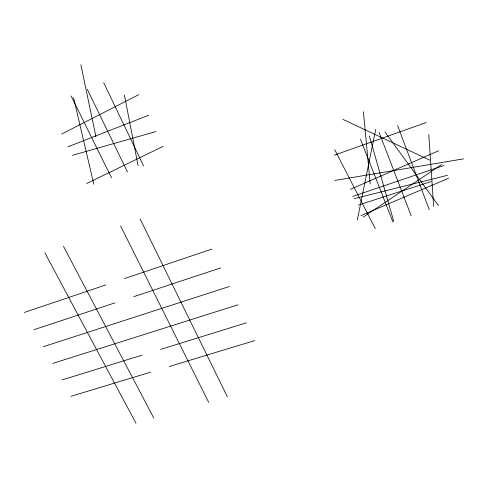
<?xml version="1.0" encoding="UTF-8"?>
<svg xmlns="http://www.w3.org/2000/svg" width="488" height="488" viewBox="0 0 488 488"><rect width="100%" height="100%" fill="white"/><g stroke="black" fill="none" stroke-linecap="round" stroke-linejoin="round"><path stroke-width="0.73" d="M357.314 219.948L375.717 129.399M363.31 217.038L441.603 164.56M61.653 134.047L138.769 94.66M86.669 183.519L163.071 146.406M350.402 189.344L438.614 150.774M360.961 215.556L448.588 178.224M67.917 146.821L148.602 115.259M334.237 155.202L426.244 122.543M352.83 196.402L443.928 165.463M24.4 312.442L105.713 284.955M124.562 278.581L211.89 249.057M33.977 329.681L114.985 302.883M133.761 296.673L220.71 267.912M358.381 205.088L431.044 181.591M43.426 346.675L229.403 286.486M52.741 363.444L237.967 304.793M61.927 379.981L142.014 355.166M160.564 349.42L246.403 322.83M70.992 396.293L150.774 372.112M169.251 366.512L254.724 340.606M72.389 155.343L156.032 131.522M354.068 198.689L447.447 175.314M334.884 180.432L463.6 158.856M342.875 119.365L429.647 160.101M384.91 131.833L438.419 205.533M44.92 252.894L135.963 423.236M63.464 246.281L153.811 418.112M334.738 149.712L375.284 228.659M120.585 225.901L208.693 402.356M71.132 95.965L111.545 177.846M140.141 218.929L227.445 396.976M87.309 89.353L127.453 171.892M103.676 82.667L143.539 165.865M360.461 139.226L392.944 222.009M379.066 132.278L411.158 215.769M397.629 125.648L429.306 209.822M369.349 135.932L393.718 221.302M73.554 97.655L93.812 184.214M80.874 64.764L95.916 136.725M124.416 95.026L138.08 165.645M363.401 111.715L370.221 184M428.787 134.596L433.625 206.223"/></g></svg>
